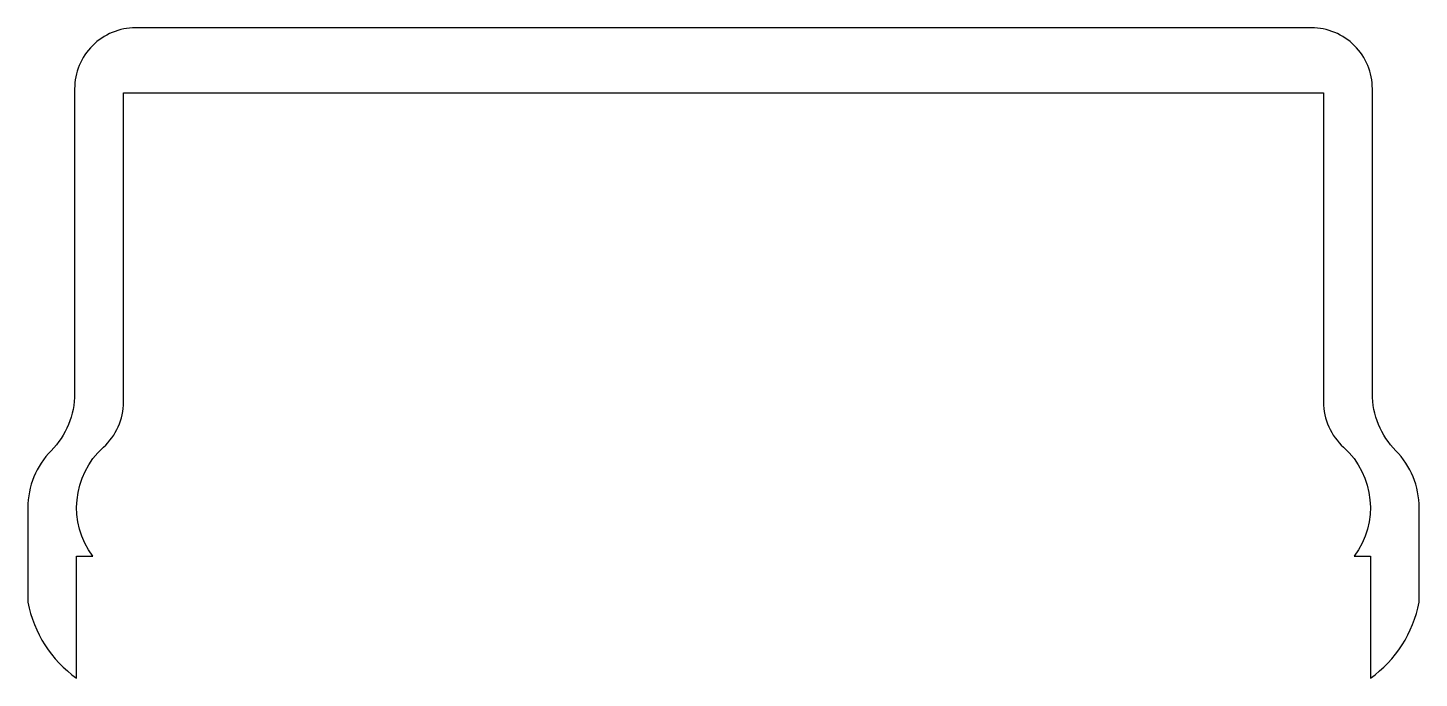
# Model space of a CAD drawing. Extents: x 238.6 to 272.8, y 243.5 to 259.5.
import ezdxf

# ---------------------------------------------------------------- set-up
doc = ezdxf.new("R2010")
doc.units = 0
doc.layers.add('ANA', color=220, linetype='CONTINUOUS')

msp = doc.modelspace()

# ---------------------------------------------------------------- linework, layer by layer
at = {"layer": 'ANA'}
msp.add_lwpolyline([(239.755, 258.039), (239.755, 250.539, -0.196923), (239.18, 249.136, 0.196923), (238.605, 247.733), (238.605, 245.406, 0.191702), (239.805, 243.539), (239.805, 246.539), (240.204, 246.539, -0.387185), (240.462, 249.221, 0.211748), (240.955, 250.332), (240.955, 257.939), (255.705, 257.939), (270.455, 257.939), (270.455, 250.332, 0.211748), (270.948, 249.221, -0.387185), (271.206, 246.539), (271.605, 246.539), (271.605, 243.539, 0.191702), (272.805, 245.406), (272.805, 247.733, 0.196923), (272.23, 249.136, -0.196923), (271.655, 250.539), (271.655, 258.039, 0.414214), (270.155, 259.539), (255.705, 259.539), (241.255, 259.539, 0.414214)], format="xyb", close=True, dxfattribs=at)

doc.saveas('drawing.dxf')
